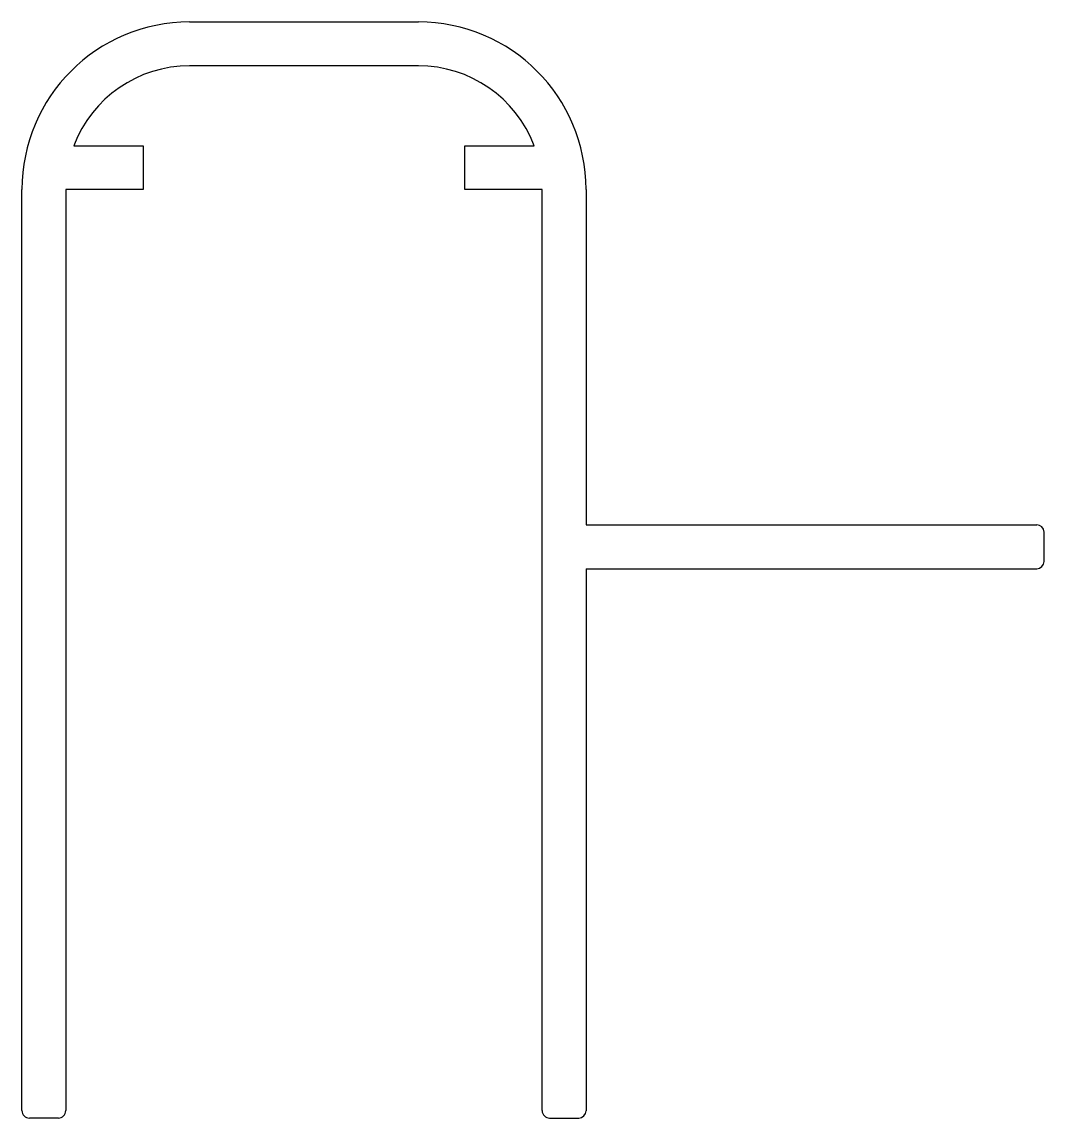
# Model space of a CAD drawing. Extents: x -9 to 33, y 0.4 to 45.4.
import ezdxf

# ---------------------------------------------------------------- set-up
doc = ezdxf.new("R2010")
doc.units = 0
doc.layers.get('0').update_dxf_attribs({"linetype": 'CONTINUOUS'})

msp = doc.modelspace()

# ---------------------------------------------------------------- linework, layer by layer
for p, q in [((-2.109, 45.419), (7.281, 45.419)), ((7.281, 43.619), (-2.109, 43.619)), ((-6.86, 40.339), (-4.014, 40.339)), ((-4.014, 40.339), (-4.014, 38.539)), ((9.186, 38.539), (9.186, 40.339)), ((9.186, 40.339), (12.031, 40.339)), ((-8.989, 0.744), (-8.989, 38.539)), ((-4.014, 38.539), (-7.189, 38.539)), ((-7.189, 38.539), (-7.189, 0.744)), ((12.361, 38.539), (9.186, 38.539)), ((-7.494, 0.439), (-8.685, 0.439))]:
    msp.add_line(p, q)
at = {"color": 7}
for p, q in [((12.361, 0.744), (12.361, 38.539)), ((14.161, 38.539), (14.161, 24.782)), ((14.161, 24.782), (32.657, 24.782)), ((32.957, 23.282), (32.957, 24.482)), ((14.161, 22.982), (14.161, 2.239)), ((14.161, 22.982), (32.657, 22.982)), ((14.161, 2.239), (14.161, 0.739)), ((12.665, 0.439), (13.861, 0.439))]:
    msp.add_line(p, q, dxfattribs=at)
for centre, radius, start, end in [((-2.109, 38.539), 6.88, 90, 180), ((7.281, 38.539), 6.88, 0, 90), ((-2.109, 38.539), 5.08, 90, 159.2476), ((7.281, 38.539), 5.08, 20.7524, 90), ((-8.685, 0.744), 0.305, 180, 270), ((-7.494, 0.744), 0.305, 270, 0)]:
    msp.add_arc(centre, radius, start, end)
for centre, radius, start, end in [((32.657, 24.482), 0.3, 0, 90), ((32.657, 23.282), 0.3, 270, 0), ((12.665, 0.744), 0.305, 180, 270), ((13.861, 0.739), 0.3, 270, 0)]:
    msp.add_arc(centre, radius, start, end, dxfattribs=at)

doc.saveas('drawing.dxf')
